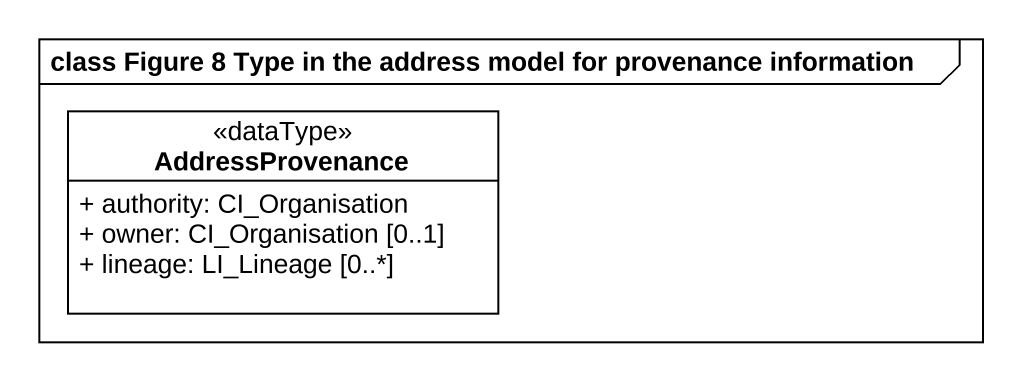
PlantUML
@startuml
mainframe class Figure 8 Type in the address model for provenance information
hide circle
hide empty members
skinparam classAttributeIconSize 0
class AddressProvenance <<dataType>> #FFFFFF {
  + authority: CI_Organisation
  + owner: CI_Organisation [0..1]
  + lineage: LI_Lineage [0..*]
}
@enduml
